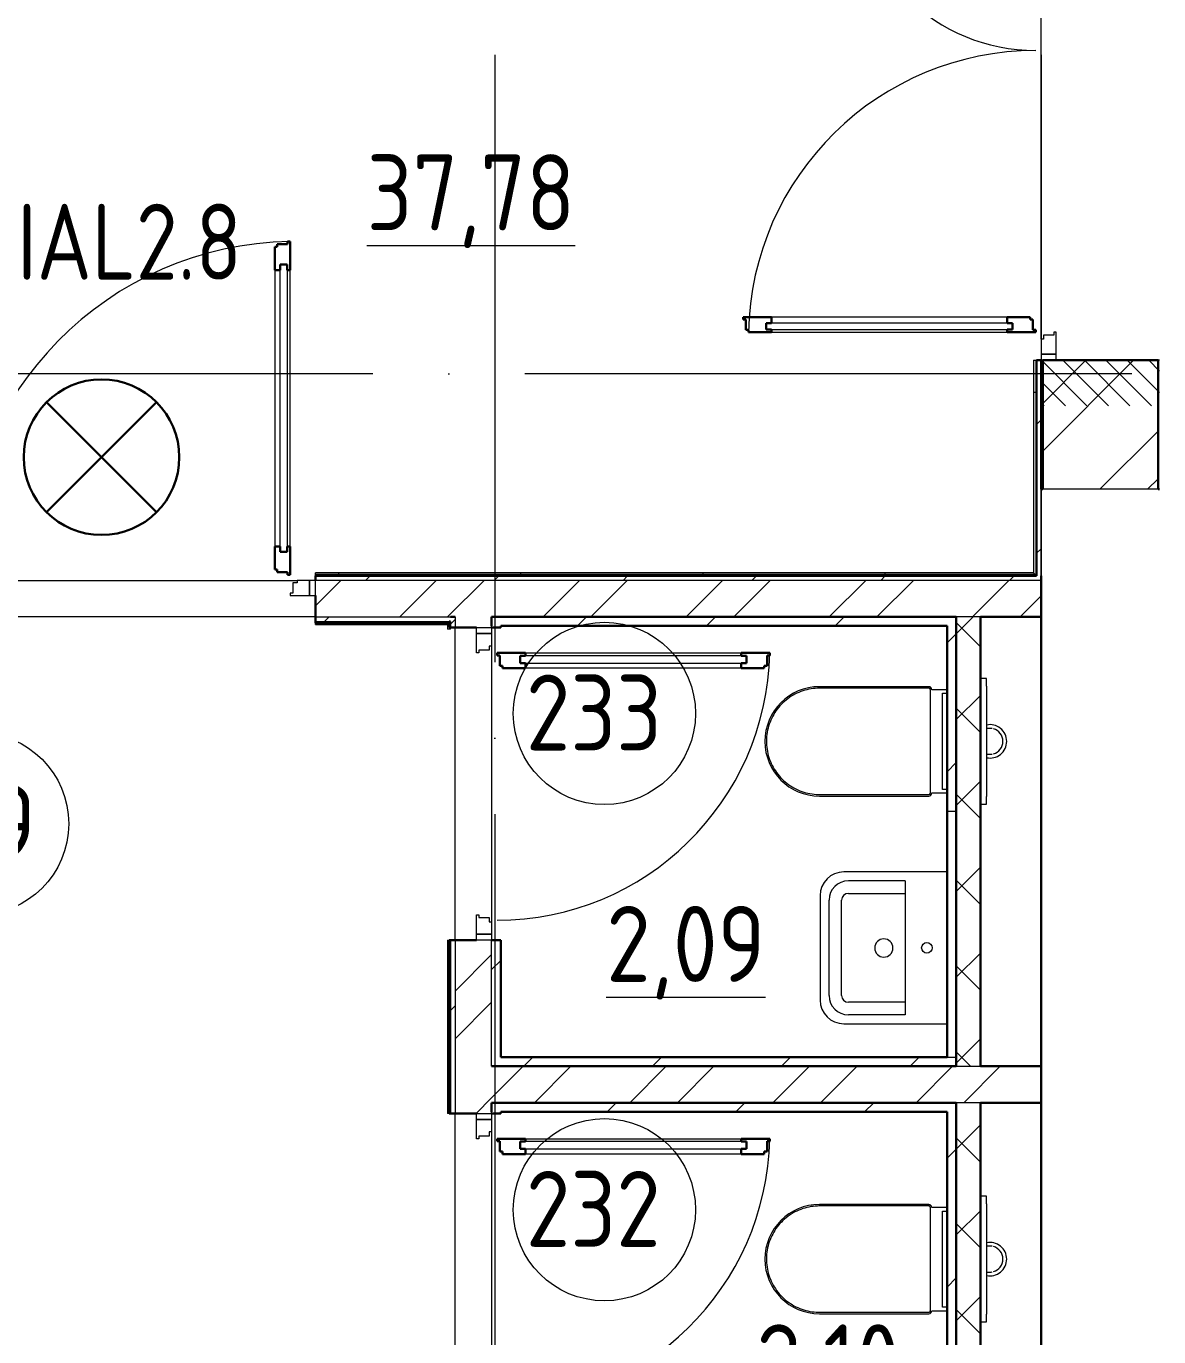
# Model space of a CAD drawing. Header units: millimetres. Extents: x -421858 to 614926, y -468665 to 141641.
# Drawn here: x 134183 to 137914, y 19492 to 23808 of the extents above; entities that cross this region are included whole.
import ezdxf
from ezdxf.enums import TextEntityAlignment as Align

# ---------------------------------------------------------------- set-up
doc = ezdxf.new("R2010")
doc.units = ezdxf.units.MM
doc.set_wipeout_variables(frame=1)
doc.linetypes.add('ADSK_Линия сетки', pattern=[25, 20, -2.5, 0, -2.5])
doc.linetypes.add('ADSK_Штриховая_ш2 п1_5', pattern=[4.5, 3, -1.5])
for name, color, linetype, lineweight in [('RC-Оповещение_световое', 7, 'Continuous', 30), ('Двери', 252, 'Continuous', 9), ('Марки помещений', 252, 'Continuous', 20), ('Обобщенные модели', 252, 'Continuous', 18), ('Ограждение', 252, 'Continuous', 9), ('Оси', 252, 'Continuous', 9), ('Сантехника', 252, 'Continuous', 9), ('Стены внутренние', 7, 'Continuous', 18), ('Стены наружные', 7, 'Continuous', 18), ('Стены штриховка', 252, 'Continuous', 9)]:
    doc.layers.add(name, color=color, linetype=linetype, lineweight=lineweight)
doc.layers.add('RC-Позиционные_обозначения', color=7, linetype='Continuous')
doc.layers.add('Двери открывание', color=7, linetype='Continuous', lineweight=9, true_color=0xc0c0c0)
doc.styles.add('GOST Common_2', font='', dxfattribs={"width": 0.9, "height": 250})
doc.styles.add('RubezhCAD', font='', dxfattribs={"oblique": 10})
doc.styles.get("Standard").update_dxf_attribs({"font": ''})
doc.styles.get('GOST Common_2').set_extended_font_data('GOST type B')
doc.styles.get('RubezhCAD').set_extended_font_data('GOST type A')
doc.styles.get('Standard').set_extended_font_data('GOST type B')
pattern_1 = [(0, (134012, 1602.5), (0, 600), []), (90, (134012, 1602.5), (-600, 4e-14), [])]

# ---------------------------------------------------------------- blocks, each defined once
blk = doc.blocks.new('2 этаж')
at = {"layer": 'Двери', "lineweight": 18, "true_color": 0x636466}
h = blk.add_hatch(dxfattribs=at)
h.set_pattern_fill('FP_2', color=251, angle=90, style=0, pattern_type=2)
h.set_pattern_definition([(135, (137721.006, 23432.747), (-35.3553, -35.3553), [])])
h.paths.add_polyline_path([(137526, 22557.7), (137916, 22557.7), (137916, 22707.7), (137526, 22707.7), (137526, 22648)])
h.paths.add_polyline_path([(137526, 24407.7), (137916, 24407.7), (137916, 24557.7), (137526, 24557.7)])
at = {"layer": 'Ограждение', "true_color": 0x636466}
h = blk.add_hatch(dxfattribs=at)
h.set_pattern_fill('FP_14', color=251, style=0, pattern_type=2)
h.set_pattern_definition(pattern_1)
h.paths.add_polyline_path([(137511, 21997.7), (137511, 22707.7), (137501, 22707.7), (137501, 22007.7)])
h = blk.add_hatch(dxfattribs=at)
h.set_pattern_fill('FP_14', color=251, style=0, pattern_type=2)
h.set_pattern_definition(pattern_1)
h.paths.add_polyline_path([(137138.6, 21997.7), (137511, 21997.7), (137501, 22007.7), (135136, 22007.7), (135136, 21997.7), (136791.3, 21997.7)])
at = {"layer": 'Двери', "color": 251, "lineweight": 30, "true_color": 0x636466}
for p, q in [((135044, 23089.7), (135010, 23089.7)), ((135010, 23089.7), (135010, 23080.7)), ((135052, 23098.7), (135044, 23098.7)), ((135044, 23098.7), (135044, 23089.7)), ((135052, 23004.7), (135052, 23098.7)), ((135010, 23080.7), (135002, 23080.7)), ((135002, 23080.7), (135002, 23004.7)), ((135002, 23004.7), (135019, 23004.7)), ((135019, 23004.7), (135019, 23022.7)), ((135019, 23022.7), (135043, 23022.7)), ((135043, 23022.7), (135043, 23004.7)), ((135043, 23004.7), (135052, 23004.7)), ((136638, 22849.7), (136544, 22849.7)), ((136544, 22849.7), (136544, 22841.7)), ((136544, 22841.7), (136553, 22841.7)), ((136553, 22841.7), (136553, 22807.7)), ((136638, 22849.7), (136638, 22829.7)), ((137490, 22849.7), (137414, 22849.7)), ((137414, 22849.7), (137414, 22829.7)), ((137490, 22841.7), (137490, 22849.7)), ((137499, 22841.7), (137490, 22841.7)), ((137499, 22807.7), (137499, 22841.7)), ((136553, 22807.7), (136562, 22807.7)), ((136562, 22807.7), (136562, 22799.7)), ((136562, 22799.7), (136638, 22799.7)), ((136638, 22829.7), (136620, 22829.7)), ((136620, 22829.7), (136620, 22808.7)), ((136620, 22808.7), (136638, 22808.7)), ((136638, 22808.7), (136638, 22799.7)), ((137414, 22829.7), (137432, 22829.7)), ((137414, 22808.7), (137414, 22799.7)), ((137432, 22808.7), (137414, 22808.7)), ((137414, 22799.7), (137508, 22799.7)), ((137432, 22829.7), (137432, 22808.7)), ((137508, 22807.7), (137499, 22807.7)), ((137508, 22799.7), (137508, 22807.7)), ((135002, 22094.7), (135002, 22018.7)), ((135002, 22094.7), (135019, 22094.7)), ((135019, 22094.7), (135019, 22076.7)), ((135019, 22076.7), (135043, 22076.7)), ((135043, 22094.7), (135052, 22094.7)), ((135043, 22076.7), (135043, 22094.7)), ((135052, 22000.7), (135052, 22094.7)), ((135002, 22018.7), (135010, 22018.7)), ((135010, 22018.7), (135010, 22009.7)), ((135010, 22009.7), (135044, 22009.7)), ((135044, 22009.7), (135044, 22000.7)), ((135044, 22000.7), (135052, 22000.7)), ((135734, 21743.7), (135828, 21743.7)), ((135734, 21735.7), (135734, 21743.7)), ((135743, 21735.7), (135734, 21735.7)), ((135743, 21701.7), (135743, 21735.7)), ((135810, 21734.7), (135828, 21734.7)), ((135810, 21710.7), (135810, 21734.7)), ((135828, 21710.7), (135810, 21710.7)), ((135828, 21734.7), (135828, 21743.7)), ((135828, 21693.7), (135828, 21710.7)), ((136538, 21743.7), (136632, 21743.7)), ((136538, 21734.7), (136538, 21743.7)), ((136556, 21734.7), (136538, 21734.7)), ((136538, 21710.7), (136556, 21710.7)), ((136538, 21693.7), (136538, 21710.7)), ((136556, 21710.7), (136556, 21734.7)), ((136623, 21735.7), (136623, 21701.7)), ((136632, 21735.7), (136623, 21735.7)), ((136632, 21743.7), (136632, 21735.7)), ((135752, 21701.7), (135743, 21701.7)), ((135752, 21693.7), (135752, 21701.7)), ((135828, 21693.7), (135752, 21693.7)), ((136614, 21693.7), (136538, 21693.7)), ((136614, 21701.7), (136614, 21693.7)), ((136623, 21701.7), (136614, 21701.7)), ((135734, 20143.7), (135828, 20143.7)), ((135734, 20135.7), (135734, 20143.7)), ((135743, 20135.7), (135734, 20135.7)), ((135743, 20101.7), (135743, 20135.7)), ((135810, 20134.7), (135828, 20134.7)), ((135810, 20110.7), (135810, 20134.7)), ((135828, 20134.7), (135828, 20143.7)), ((136538, 20143.7), (136632, 20143.7)), ((136538, 20134.7), (136538, 20143.7)), ((136556, 20134.7), (136538, 20134.7)), ((136556, 20110.7), (136556, 20134.7)), ((136623, 20135.7), (136623, 20101.7)), ((136632, 20135.7), (136623, 20135.7)), ((136632, 20143.7), (136632, 20135.7)), ((135752, 20101.7), (135743, 20101.7)), ((135752, 20093.7), (135752, 20101.7)), ((135828, 20093.7), (135752, 20093.7)), ((135828, 20110.7), (135810, 20110.7)), ((135828, 20093.7), (135828, 20110.7)), ((136538, 20110.7), (136556, 20110.7)), ((136538, 20093.7), (136538, 20110.7)), ((136614, 20093.7), (136538, 20093.7)), ((136614, 20101.7), (136614, 20093.7)), ((136623, 20101.7), (136614, 20101.7))]:
    blk.add_line(p, q, dxfattribs=at)
at = {"layer": 'Двери', "color": 251, "true_color": 0x636466}
for p, q in [((135002, 23004.7), (135002, 22094.7)), ((135019, 22076.7), (135019, 23022.7)), ((135019, 23022.7), (135043, 23022.7)), ((135043, 23022.7), (135043, 22076.7)), ((135052, 22094.7), (135052, 23004.7)), ((137414, 22849.7), (136638, 22849.7)), ((137432, 22829.7), (136620, 22829.7)), ((136620, 22829.7), (136620, 22808.7)), ((136620, 22808.7), (137432, 22808.7)), ((136638, 22799.7), (137414, 22799.7)), ((137432, 22808.7), (137432, 22829.7)), ((137568, 22790.7), (137534, 22790.7)), ((137534, 22790.7), (137534, 22776.7)), ((137576, 22799.7), (137568, 22799.7)), ((137568, 22799.7), (137568, 22790.7)), ((137576, 22727.7), (137576, 22799.7)), ((137526, 22776.7), (137526, 22727.7)), ((137534, 22776.7), (137526, 22776.7)), ((137576, 22727.7), (137526, 22727.7)), ((137526, 22727.7), (137526, 22707.7)), ((137526, 22727.7), (137576, 22727.7)), ((137526, 22707.7), (137576, 22707.7)), ((137576, 22707.7), (137576, 22727.7)), ((135043, 22076.7), (135019, 22076.7)), ((135075, 21974.7), (135061, 21974.7)), ((135061, 21974.7), (135061, 21940.7)), ((135075, 21982.7), (135075, 21974.7)), ((135116, 21982.7), (135075, 21982.7)), ((135136, 21982.7), (135116, 21982.7)), ((135116, 21982.7), (135116, 21932.7)), ((135116, 21932.7), (135116, 21982.7)), ((135136, 21932.7), (135136, 21982.7)), ((135061, 21940.7), (135052, 21940.7)), ((135052, 21940.7), (135052, 21932.7)), ((135052, 21932.7), (135116, 21932.7)), ((135116, 21932.7), (135136, 21932.7)), ((135666, 21807.7), (135666, 21827.7)), ((135666, 21827.7), (135716, 21827.7)), ((135716, 21807.7), (135666, 21807.7)), ((135666, 21807.7), (135716, 21807.7)), ((135666, 21743.7), (135666, 21807.7)), ((135716, 21827.7), (135716, 21807.7)), ((135716, 21807.7), (135716, 21766.7)), ((135674, 21752.7), (135674, 21743.7)), ((135708, 21752.7), (135674, 21752.7)), ((135708, 21766.7), (135708, 21752.7)), ((135716, 21766.7), (135708, 21766.7)), ((135674, 21743.7), (135666, 21743.7)), ((135810, 21734.7), (135810, 21710.7)), ((136556, 21734.7), (135810, 21734.7)), ((135810, 21710.7), (136556, 21710.7)), ((135828, 21743.7), (136538, 21743.7)), ((136556, 21710.7), (136556, 21734.7)), ((136538, 21693.7), (135828, 21693.7)), ((135666, 20881.7), (135674, 20881.7)), ((135666, 20817.7), (135666, 20881.7)), ((135674, 20881.7), (135674, 20872.7)), ((135674, 20872.7), (135708, 20872.7)), ((135708, 20872.7), (135708, 20858.7)), ((135708, 20858.7), (135716, 20858.7)), ((135716, 20858.7), (135716, 20817.7)), ((135666, 20817.7), (135716, 20817.7)), ((135666, 20797.7), (135666, 20817.7)), ((135716, 20817.7), (135666, 20817.7)), ((135716, 20817.7), (135716, 20797.7)), ((135716, 20797.7), (135666, 20797.7)), ((135666, 20207.7), (135666, 20227.7)), ((135666, 20227.7), (135716, 20227.7)), ((135716, 20207.7), (135666, 20207.7)), ((135666, 20207.7), (135716, 20207.7)), ((135666, 20143.7), (135666, 20207.7)), ((135716, 20227.7), (135716, 20207.7)), ((135716, 20207.7), (135716, 20166.7)), ((135708, 20166.7), (135708, 20152.7)), ((135716, 20166.7), (135708, 20166.7)), ((135674, 20143.7), (135666, 20143.7)), ((135674, 20152.7), (135674, 20143.7)), ((135708, 20152.7), (135674, 20152.7)), ((135810, 20134.7), (135810, 20110.7)), ((136556, 20134.7), (135810, 20134.7)), ((135828, 20143.7), (136538, 20143.7)), ((136556, 20110.7), (136556, 20134.7)), ((135810, 20110.7), (136556, 20110.7)), ((136538, 20093.7), (135828, 20093.7))]:
    blk.add_line(p, q, dxfattribs=at)
at = {"layer": 'Двери', "color": 251, "linetype": 'ADSK_Штриховая_ш2 п1_5', "true_color": 0x636466}
for p, q in [((137916, 22707.7), (137526, 22707.7)), ((137526, 22707.7), (137526, 22557.7))]:
    blk.add_line(p, q, dxfattribs=at)
at = {"layer": 'Двери открывание', "color": 251, "true_color": 0x636466}
for centre, radius, start, end in [((137508, 24333.7), 606, 181.7021, 270), ((137508, 22781.7), 946, 90, 178.9097), ((135070, 22000.7), 1098, 90.9393, 180), ((135734, 21761.7), 898, 270, 358.8515), ((135734, 20161.7), 898, 270, 358.8515)]:
    blk.add_arc(centre, radius, start, end, dxfattribs=at)
at = {"layer": 'Марки помещений', "color": 251, "true_color": 0x636466}
for centre in [(136087.4, 21544.7), (134022.9, 21181.4), (136087.4, 19910.3)]:
    blk.add_circle(centre, 300, dxfattribs=at)
at = {"layer": 'Обобщенные модели', "color": 251, "true_color": 0x636466}
for p, q in [((137216, 21022.8), (136876, 21022.8)), ((137078, 20993.3), (136890.9, 20993.3)), ((137078, 20993.3), (137078, 20552.2)), ((136798, 20944.8), (136798, 20772.6)), ((136890.9, 20952), (137078, 20952)), ((136827.3, 20615.7), (136827.3, 20929.8)), ((136868.6, 20615.7), (136868.6, 20929.8)), ((136798, 20772.6), (136798, 20600.7)), ((137078, 20593.5), (136890.9, 20593.5)), ((137078, 20552.2), (136890.9, 20552.2)), ((136876, 20522.7), (137216, 20522.7))]:
    blk.add_line(p, q, dxfattribs=at)
blk.add_circle((137149.7, 20772.7), 17.5, dxfattribs=at)
for centre, radius, start, end in [((136876, 20944.8), 78, 90, 180), ((136890.9, 20929.8), 63.6, 90, 180), ((136890.9, 20929.8), 22.3, 90, 180), ((137007.8, 20772.3), 30, 90, 270), ((137007.8, 20772.3), 30, 270, 90), ((136876, 20600.7), 78, 180, 270), ((136890.9, 20615.7), 63.6, 180, 270), ((136890.9, 20615.7), 22.3, 180, 270)]:
    blk.add_arc(centre, radius, start, end, dxfattribs=at)
at = {"layer": 'Ограждение', "color": 251, "true_color": 0x636466}
for p, q in [((137501, 22707.7), (137511, 22707.7)), ((137501, 22707.7), (137501, 22007.7)), ((135136, 21997.7), (135136, 22007.7)), ((137501, 22007.7), (135136, 22007.7)), ((137501, 22007.7), (137511, 21997.7)), ((135136, 21837.7), (135136, 21842.7)), ((135571, 21837.7), (135576, 21842.7)), ((135136, 21837.7), (135571, 21837.7)), ((135571, 21837.7), (135571, 21822.7)), ((135581, 21822.7), (135571, 21822.7)), ((135581, 21822.7), (135581, 21827.7)), ((135571, 20797.7), (135576, 20797.7)), ((135571, 20797.7), (135571, 20227.7)), ((135576, 20227.7), (135571, 20227.7))]:
    blk.add_line(p, q, dxfattribs=at)
at = {"layer": 'Оси', "color": 251, "linetype": 'ADSK_Линия сетки', "ltscale": 100, "true_color": 0x636466}
for p, q in [((135726, 33713.4), (135726, -32263.4)), ((137526, 33713.4), (137526, -32263.4)), ((165326, 22662.7), (93565.9, 22662.7))]:
    blk.add_line(p, q, dxfattribs=at)
at = {"layer": 'Сантехника', "color": 251, "true_color": 0x636466}
for p, q in [((137156, 21632.7), (136796, 21632.7)), ((137156, 21627.7), (136796, 21627.7)), ((137161, 21282.7), (137161, 21622.7)), ((137216, 21622.7), (137166, 21622.7)), ((137201, 21294.5), (137201, 21611)), ((137201, 21611), (137216, 21611)), ((136796, 21277.7), (137156, 21277.7)), ((137166, 21282.7), (137216, 21282.7)), ((137216, 21294.5), (137201, 21294.5)), ((136796, 21272.7), (137156, 21272.7)), ((137156, 19927.7), (136796, 19927.7)), ((137156, 19922.7), (136796, 19922.7)), ((137161, 19577.7), (137161, 19917.7)), ((137216, 19917.7), (137166, 19917.7)), ((137201, 19589.5), (137201, 19906)), ((137201, 19906), (137216, 19906)), ((136796, 19572.7), (137156, 19572.7)), ((136796, 19567.7), (137156, 19567.7)), ((137166, 19577.7), (137216, 19577.7)), ((137216, 19589.5), (137201, 19589.5))]:
    blk.add_line(p, q, dxfattribs=at)
at = {"layer": 'Сантехника', "color": 251, "lineweight": 9, "true_color": 0x636466}
for p, q in [((137346, 21659.5), (137326, 21659.5)), ((137346, 21634.5), (137346, 21659.5)), ((137346, 21634.5), (137346, 21271)), ((137326, 21246), (137346, 21246)), ((137346, 21246), (137346, 21271)), ((137346, 19954.5), (137326, 19954.5)), ((137346, 19929.5), (137346, 19954.5)), ((137346, 19929.5), (137346, 19566)), ((137346, 19541), (137346, 19566)), ((137326, 19541), (137346, 19541))]:
    blk.add_line(p, q, dxfattribs=at)
at = {"layer": 'Сантехника', "color": 251, "true_color": 0x636466, "flags": 128}
for points in [[(136796, 21627.7), (136789, 21627.6), (136782, 21627.2), (136775.1, 21626.5), (136768.1, 21625.5), (136761.2, 21624.3), (136754.4, 21622.7), (136747.6, 21620.9), (136741, 21618.9), (136734.4, 21616.5), (136727.9, 21613.9), (136721.5, 21611.1), (136715.2, 21608), (136709.1, 21604.6), (136703, 21601), (136697.2, 21597.2), (136691.5, 21593.1), (136686, 21588.8), (136680.6, 21584.3), (136675.4, 21579.6), (136670.5, 21574.7), (136665.7, 21569.6), (136661.1, 21564.2), (136656.8, 21558.8), (136652.6, 21553.1), (136648.7, 21547.3), (136645.1, 21541.3), (136641.7, 21535.2), (136638.5, 21529), (136635.6, 21522.6), (136632.9, 21516.2), (136630.5, 21509.6), (136628.4, 21502.9), (136626.5, 21496.2), (136624.9, 21489.4), (136623.6, 21482.5), (136622.5, 21475.6), (136621.7, 21468.6), (136621.2, 21461.6), (136621, 21454.6), (136621.1, 21447.6), (136621.4, 21440.6), (136622, 21433.7), (136623, 21426.7), (136624.1, 21419.8), (136625.6, 21413), (136627.3, 21406.2), (136629.3, 21399.5), (136631.6, 21392.9), (136634.1, 21386.3), (136636.9, 21379.9), (136639.9, 21373.6), (136643.2, 21367.4), (136646.7, 21361.4), (136650.5, 21355.5), (136654.5, 21349.8), (136658.8, 21344.2), (136663.2, 21338.8), (136667.9, 21333.6), (136672.7, 21328.5), (136677.8, 21323.7), (136683.1, 21319.1), (136688.5, 21314.7), (136694.1, 21310.5), (136699.9, 21306.5), (136705.8, 21302.8), (136711.9, 21299.3), (136718.1, 21296.1), (136724.4, 21293.1), (136730.8, 21290.3), (136737.4, 21287.9), (136744, 21285.6), (136750.7, 21283.7), (136757.5, 21282), (136764.4, 21280.6), (136771.3, 21279.5), (136778.3, 21278.6), (136785.2, 21278.1), (136792.2, 21277.8), (136796, 21277.7)], [(137161, 21622.7), (137161, 21622.9), (137161, 21623.1), (137161, 21623.3), (137160.9, 21623.5), (137160.9, 21623.7), (137160.9, 21623.9), (137160.8, 21624.1), (137160.8, 21624.3), (137160.7, 21624.5), (137160.6, 21624.7), (137160.5, 21624.9), (137160.4, 21625.1), (137160.3, 21625.2), (137160.2, 21625.4), (137160.1, 21625.6), (137160, 21625.7), (137159.9, 21625.9), (137159.8, 21626), (137159.6, 21626.2), (137159.5, 21626.3), (137159.3, 21626.5), (137159.2, 21626.6), (137159, 21626.7), (137158.9, 21626.8), (137158.7, 21627), (137158.5, 21627.1), (137158.4, 21627.2), (137158.2, 21627.2), (137158, 21627.3), (137157.8, 21627.4), (137157.6, 21627.5), (137157.4, 21627.5), (137157.2, 21627.6), (137157.1, 21627.6), (137156.9, 21627.7), (137156.7, 21627.7), (137156.5, 21627.7), (137156.3, 21627.7), (137156.1, 21627.7), (137156, 21627.7)], [(137156, 21277.7), (137156.2, 21277.8), (137156.4, 21277.8), (137156.6, 21277.8), (137156.8, 21277.8), (137157, 21277.8), (137157.2, 21277.9), (137157.4, 21277.9), (137157.6, 21278), (137157.8, 21278.1), (137158, 21278.1), (137158.1, 21278.2), (137158.3, 21278.3), (137158.5, 21278.4), (137158.7, 21278.5), (137158.8, 21278.6), (137159, 21278.7), (137159.2, 21278.9), (137159.3, 21279), (137159.5, 21279.1), (137159.6, 21279.3), (137159.7, 21279.4), (137159.9, 21279.6), (137160, 21279.7), (137160.1, 21279.9), (137160.2, 21280), (137160.3, 21280.2), (137160.4, 21280.4), (137160.5, 21280.6), (137160.6, 21280.8), (137160.7, 21280.9), (137160.7, 21281.1), (137160.8, 21281.3), (137160.8, 21281.5), (137160.9, 21281.7), (137160.9, 21281.9), (137161, 21282.1), (137161, 21282.3), (137161, 21282.5), (137161, 21282.7), (137161, 21282.7)], [(136796, 19922.7), (136789, 19922.6), (136782, 19922.2), (136775.1, 19921.5), (136768.1, 19920.5), (136761.2, 19919.3), (136754.4, 19917.7), (136747.6, 19915.9), (136741, 19913.9), (136734.4, 19911.5), (136727.9, 19908.9), (136721.5, 19906.1), (136715.2, 19903), (136709.1, 19899.6), (136703, 19896), (136697.2, 19892.2), (136691.5, 19888.1), (136686, 19883.8), (136680.6, 19879.3), (136675.4, 19874.6), (136670.5, 19869.7), (136665.7, 19864.6), (136661.1, 19859.2), (136656.8, 19853.8), (136652.6, 19848.1), (136648.7, 19842.3), (136645.1, 19836.3), (136641.7, 19830.2), (136638.5, 19824), (136635.6, 19817.6), (136632.9, 19811.2), (136630.5, 19804.6), (136628.4, 19797.9), (136626.5, 19791.2), (136624.9, 19784.4), (136623.6, 19777.5), (136622.5, 19770.6), (136621.7, 19763.6), (136621.2, 19756.6), (136621, 19749.6), (136621.1, 19742.6), (136621.4, 19735.6), (136622, 19728.7), (136623, 19721.7), (136624.1, 19714.8), (136625.6, 19708), (136627.3, 19701.2), (136629.3, 19694.5), (136631.6, 19687.9), (136634.1, 19681.3), (136636.9, 19674.9), (136639.9, 19668.6), (136643.2, 19662.4), (136646.7, 19656.4), (136650.5, 19650.5), (136654.5, 19644.8), (136658.8, 19639.2), (136663.2, 19633.8), (136667.9, 19628.6), (136672.7, 19623.5), (136677.8, 19618.7), (136683.1, 19614.1), (136688.5, 19609.7), (136694.1, 19605.5), (136699.9, 19601.5), (136705.8, 19597.8), (136711.9, 19594.3), (136718.1, 19591.1), (136724.4, 19588.1), (136730.8, 19585.3), (136737.4, 19582.9), (136744, 19580.6), (136750.7, 19578.7), (136757.5, 19577), (136764.4, 19575.6), (136771.3, 19574.5), (136778.3, 19573.6), (136785.2, 19573.1), (136792.2, 19572.8), (136796, 19572.7)], [(137161, 19917.7), (137161, 19917.9), (137161, 19918.1), (137161, 19918.3), (137160.9, 19918.5), (137160.9, 19918.7), (137160.9, 19918.9), (137160.8, 19919.1), (137160.8, 19919.3), (137160.7, 19919.5), (137160.6, 19919.7), (137160.5, 19919.9), (137160.4, 19920.1), (137160.3, 19920.2), (137160.2, 19920.4), (137160.1, 19920.6), (137160, 19920.7), (137159.9, 19920.9), (137159.8, 19921), (137159.6, 19921.2), (137159.5, 19921.3), (137159.3, 19921.5), (137159.2, 19921.6), (137159, 19921.7), (137158.9, 19921.8), (137158.7, 19922), (137158.5, 19922.1), (137158.4, 19922.2), (137158.2, 19922.2), (137158, 19922.3), (137157.8, 19922.4), (137157.6, 19922.5), (137157.4, 19922.5), (137157.2, 19922.6), (137157.1, 19922.6), (137156.9, 19922.7), (137156.7, 19922.7), (137156.5, 19922.7), (137156.3, 19922.7), (137156.1, 19922.7), (137156, 19922.7)], [(137156, 19572.7), (137156.2, 19572.8), (137156.4, 19572.8), (137156.6, 19572.8), (137156.8, 19572.8), (137157, 19572.8), (137157.2, 19572.9), (137157.4, 19572.9), (137157.6, 19573), (137157.8, 19573.1), (137158, 19573.1), (137158.1, 19573.2), (137158.3, 19573.3), (137158.5, 19573.4), (137158.7, 19573.5), (137158.8, 19573.6), (137159, 19573.7), (137159.2, 19573.9), (137159.3, 19574), (137159.5, 19574.1), (137159.6, 19574.3), (137159.7, 19574.4), (137159.9, 19574.6), (137160, 19574.7), (137160.1, 19574.9), (137160.2, 19575), (137160.3, 19575.2), (137160.4, 19575.4), (137160.5, 19575.6), (137160.6, 19575.8), (137160.7, 19575.9), (137160.7, 19576.1), (137160.8, 19576.3), (137160.8, 19576.5), (137160.9, 19576.7), (137160.9, 19576.9), (137161, 19577.1), (137161, 19577.3), (137161, 19577.5), (137161, 19577.7), (137161, 19577.7)]]:
    blk.add_lwpolyline(points, dxfattribs=at)
at = {"layer": 'Сантехника', "color": 251, "lineweight": 9, "true_color": 0x636466, "flags": 128}
for points in [[(137357.5, 21495.4), (137357.4, 21495.4), (137357.3, 21495.4), (137357.1, 21495.4), (137356.9, 21495.4), (137356.6, 21495.4), (137356.2, 21495.4), (137355.7, 21495.4), (137355.2, 21495.4), (137354.6, 21495.4), (137353.9, 21495.4), (137353.2, 21495.4), (137352.4, 21495.4), (137351.5, 21495.4), (137350.6, 21495.4), (137349.6, 21495.4), (137348.5, 21495.4), (137347.4, 21495.4), (137346.3, 21495.4)], [(137347.1, 21410), (137348.3, 21410), (137349.3, 21410), (137350.3, 21410), (137351.3, 21410), (137352.1, 21410), (137353, 21410), (137353.7, 21410), (137354.4, 21410), (137355, 21410), (137355.6, 21410), (137356, 21410), (137356.5, 21410), (137356.8, 21410), (137357.1, 21410), (137357.3, 21410), (137357.4, 21410), (137357.5, 21410), (137357.5, 21410)], [(137357.5, 19790.4), (137357.4, 19790.4), (137357.3, 19790.4), (137357.1, 19790.4), (137356.9, 19790.4), (137356.6, 19790.4), (137356.2, 19790.4), (137355.7, 19790.4), (137355.2, 19790.4), (137354.6, 19790.4), (137353.9, 19790.4), (137353.2, 19790.4), (137352.4, 19790.4), (137351.5, 19790.4), (137350.6, 19790.4), (137349.6, 19790.4), (137348.5, 19790.4), (137347.4, 19790.4), (137346.3, 19790.4)], [(137347.1, 19705), (137348.3, 19705), (137349.3, 19705), (137350.3, 19705), (137351.3, 19705), (137352.1, 19705), (137353, 19705), (137353.7, 19705), (137354.4, 19705), (137355, 19705), (137355.6, 19705), (137356, 19705), (137356.5, 19705), (137356.8, 19705), (137357.1, 19705), (137357.3, 19705), (137357.4, 19705), (137357.5, 19705), (137357.5, 19705)]]:
    blk.add_lwpolyline(points, dxfattribs=at)
at = {"layer": 'Сантехника', "color": 251, "true_color": 0x636466}
for centre, radius, start, end in [((136796, 21452.7), 180, 90, 270), ((136796, 21452.7), 175, 90, 90.9078), ((136796, 21452.7), 175, 90, 90.9078), ((137156, 21622.7), 10, 0, 90), ((137156, 21622.7), 5, 60, 90), ((137156, 21622.7), 5, 60, 90), ((137156, 21622.7), 5, 60, 75), ((137156, 21622.7), 5, 0, 30), ((137156, 21622.7), 5, 0, 30), ((137156, 21622.7), 5, 0, 30), ((136796, 21452.7), 175, 269.0922, 270), ((136796, 21452.7), 175, 269.0922, 270), ((137156, 21282.7), 10, 270, 0), ((137156, 21282.7), 5, 270, 300), ((137156, 21282.7), 5, 270, 300), ((137156, 21282.7), 5, 285, 300), ((137156, 21282.7), 5, 330, 0), ((137156, 21282.7), 5, 330, 0), ((137156, 21282.7), 5, 330, 0), ((136796, 19747.7), 180, 90, 270), ((136796, 19747.7), 175, 90, 90.9078), ((136796, 19747.7), 175, 90, 90.9078), ((137156, 19917.7), 10, 0, 90), ((137156, 19917.7), 5, 60, 90), ((137156, 19917.7), 5, 60, 90), ((137156, 19917.7), 5, 60, 75), ((137156, 19917.7), 5, 0, 30), ((137156, 19917.7), 5, 0, 30), ((137156, 19917.7), 5, 0, 30), ((136796, 19747.7), 175, 269.0922, 270), ((136796, 19747.7), 175, 269.0922, 270), ((137156, 19577.7), 10, 270, 0), ((137156, 19577.7), 5, 270, 300), ((137156, 19577.7), 5, 270, 300), ((137156, 19577.7), 5, 285, 300), ((137156, 19577.7), 5, 330, 0), ((137156, 19577.7), 5, 330, 0), ((137156, 19577.7), 5, 330, 0)]:
    blk.add_arc(centre, radius, start, end, dxfattribs=at)
at = {"layer": 'Сантехника', "color": 251, "lineweight": 9, "true_color": 0x636466}
for centre, radius, start, end in [((137357.5, 21452.7), 55, 0, 102.0258), ((137357.5, 21452.7), 42.7, 80.5014, 92.4333), ((137357.5, 21452.7), 42.7, 87.4662, 90), ((137357.5, 21452.7), 42.7, 0, 75), ((137357.5, 21452.7), 55, 257.9742, 0), ((137357.5, 21452.7), 42.7, 285, 0), ((137357.5, 21452.7), 42.7, 265.8024, 267.7583), ((137357.5, 21452.7), 42.7, 270, 279.1301), ((137357.5, 21452.7), 42.7, 270, 272.0828), ((137357.5, 19747.7), 55, 0, 102.0258), ((137357.5, 19747.7), 42.7, 80.5014, 92.7572), ((137357.5, 19747.7), 42.7, 87.4662, 90), ((137357.5, 19747.7), 42.7, 0, 75), ((137357.5, 19747.7), 55, 257.9742, 0), ((137357.5, 19747.7), 42.7, 285, 0), ((137357.5, 19747.7), 42.7, 265.8024, 267.7583), ((137357.5, 19747.7), 42.7, 270, 279.1301), ((137357.5, 19747.7), 42.7, 270, 272.0828)]:
    blk.add_arc(centre, radius, start, end, dxfattribs=at)
at = {"layer": 'Стены внутренние', "color": 251, "true_color": 0x636466}
for p, q in [((137526, 22776.7), (137526, 24338.7)), ((137526, 21997.7), (137526, 22282.7)), ((137911, 22282.7), (137531, 22282.7))]:
    blk.add_line(p, q, dxfattribs=at)
at = {"layer": 'Стены внутренние', "color": 251, "lineweight": 30, "true_color": 0x636466}
for p, q in [((137531, 22282.7), (137526, 22282.7)), ((137916, 22282.7), (137911, 22282.7)), ((137526, 20382.7), (137526, 21862.7)), ((137526, 18772.7), (137526, 20262.7))]:
    blk.add_line(p, q, dxfattribs=at)
at = {"layer": 'Стены наружные', "color": 251, "lineweight": 30, "true_color": 0x636466}
for p, q in [((137511, 21997.7), (137511, 22707.7)), ((137511, 22707.7), (137526, 22707.7)), ((137526, 22282.7), (137526, 22707.7)), ((137531, 22707.7), (137531, 22282.7)), ((137911, 22707.7), (137531, 22707.7)), ((137911, 22707.7), (137911, 22282.7)), ((137511, 21997.7), (135136, 21997.7)), ((135136, 21997.7), (135136, 21982.7)), ((137526, 21997.7), (137526, 21862.7)), ((135136, 21932.7), (135136, 21842.7)), ((135136, 21842.7), (135576, 21842.7)), ((135576, 21847.7), (135581, 21847.7)), ((135576, 21842.7), (135576, 21827.7)), ((135596, 21862.7), (135581, 21862.7)), ((137246, 21862.7), (135716, 21862.7)), ((135716, 21862.7), (135716, 21832.7)), ((137246, 21862.7), (137246, 20382.7)), ((137526, 21862.7), (137326, 21862.7)), ((137326, 21862.7), (137326, 20382.7)), ((135576, 21827.7), (135666, 21827.7)), ((135746, 21827.7), (135716, 21827.7)), ((137216, 21832.7), (135746, 21832.7)), ((135746, 21827.7), (135746, 21832.7)), ((137216, 20412.7), (137216, 21832.7)), ((135576, 20797.7), (135666, 20797.7)), ((135576, 20797.7), (135576, 20227.7)), ((135746, 20797.7), (135716, 20797.7)), ((135746, 20412.7), (135746, 20797.7)), ((137246, 20382.7), (135716, 20382.7)), ((135746, 20412.7), (137216, 20412.7)), ((137526, 20382.7), (137326, 20382.7)), ((137526, 20262.7), (137526, 20382.7)), ((135716, 20232.7), (135716, 20262.7)), ((137246, 20262.7), (135716, 20262.7)), ((137246, 18772.7), (137246, 20262.7)), ((137526, 20262.7), (137326, 20262.7)), ((137326, 20262.7), (137326, 18772.7)), ((135576, 20227.7), (135666, 20227.7)), ((135746, 20227.7), (135716, 20227.7)), ((137216, 20232.7), (135746, 20232.7)), ((135746, 20227.7), (135746, 20232.7)), ((137216, 18802.7), (137216, 20232.7))]:
    blk.add_line(p, q, dxfattribs=at)
at = {"layer": 'Стены наружные', "color": 251, "linetype": 'Continuous', "lineweight": 9, "true_color": 0x636466}
for p, q in [((137531, 22565.6), (137673.1, 22707.7)), ((137531, 22408.5), (137830.3, 22707.7)), ((137511, 22496.3), (137526, 22511.3)), ((137719.6, 22282.7), (137911, 22474.2)), ((137876.7, 22282.7), (137911, 22317)), ((137511, 22072.1), (137526, 22087.1)), ((135136, 21899.3), (135219.4, 21982.7)), ((135300.4, 21982.7), (135315.4, 21997.7)), ((135413.7, 21862.7), (135533.7, 21982.7)), ((135570.9, 21862.7), (135690.9, 21982.7)), ((135724.6, 21982.7), (135739.6, 21997.7)), ((135885.2, 21862.7), (136005.2, 21982.7)), ((136042.3, 21862.7), (136162.3, 21982.7)), ((136148.9, 21982.7), (136163.9, 21997.7)), ((136356.6, 21862.7), (136476.6, 21982.7)), ((136513.8, 21862.7), (136633.8, 21982.7)), ((136573.2, 21982.7), (136588.2, 21997.7)), ((136828.1, 21862.7), (136948.1, 21982.7)), ((136985.3, 21862.7), (137105.3, 21982.7)), ((136997.4, 21982.7), (137012.4, 21997.7)), ((137299.6, 21862.7), (137419.6, 21982.7)), ((137421.7, 21982.7), (137436.7, 21997.7)), ((137456.7, 21862.7), (137526, 21932)), ((135160.4, 21842.7), (135165.4, 21847.7)), ((135165.4, 21847.7), (135180.4, 21862.7)), ((135231.1, 21842.7), (135236.1, 21847.7)), ((135301.8, 21842.7), (135306.8, 21847.7)), ((135372.5, 21842.7), (135377.5, 21847.7)), ((135443.2, 21842.7), (135448.2, 21847.7)), ((135513.9, 21842.7), (135518.9, 21847.7)), ((135576, 21834.1), (135581, 21839.1)), ((135581, 21839.1), (135596, 21854.1)), ((135998.9, 21832.7), (136028.9, 21862.7)), ((136423.2, 21832.7), (136453.2, 21862.7)), ((136847.4, 21832.7), (136877.4, 21862.7)), ((137246, 21807.1), (137301.7, 21862.7)), ((137326, 21764.4), (137246, 21844.4)), ((137216, 21777.1), (137246, 21807.1)), ((137246, 21524.2), (137326, 21604.2)), ((137326, 21481.6), (137246, 21561.6)), ((137216, 21352.8), (137246, 21382.8)), ((137246, 21241.4), (137326, 21321.4)), ((137326, 21198.7), (137246, 21278.7)), ((137246, 20958.5), (137326, 21038.5)), ((137326, 20915.9), (137246, 20995.9)), ((135576, 20773.5), (135581, 20778.5)), ((135596, 20630.6), (135716, 20750.6)), ((135716, 20701.3), (135746, 20731.3)), ((137246, 20675.7), (137326, 20755.7)), ((135576, 20702.7), (135581, 20707.7)), ((137326, 20633), (137246, 20713)), ((135576, 20632), (135581, 20637)), ((135596, 20473.5), (135716, 20593.5)), ((135576, 20561.3), (135581, 20566.3)), ((135581, 20566.3), (135596, 20581.3)), ((135576, 20490.6), (135581, 20495.6)), ((137246, 20392.8), (137326, 20472.8)), ((135576, 20419.9), (135581, 20424.9)), ((137293.4, 20382.7), (137246, 20430.2)), ((135716, 20279.2), (135819.6, 20382.7)), ((135821.7, 20382.7), (135851.7, 20412.7)), ((135856.7, 20262.7), (135976.7, 20382.7)), ((136171, 20262.7), (136291, 20382.7)), ((136246, 20382.7), (136276, 20412.7)), ((136328.2, 20262.7), (136448.2, 20382.7)), ((136642.5, 20262.7), (136762.5, 20382.7)), ((136670.2, 20382.7), (136700.2, 20412.7)), ((136799.6, 20262.7), (136919.6, 20382.7)), ((137094.5, 20382.7), (137124.5, 20412.7)), ((137114, 20262.7), (137234, 20382.7)), ((137271.1, 20262.7), (137391.1, 20382.7)), ((135576, 20349.2), (135581, 20354.2)), ((135576, 20278.5), (135581, 20283.5)), ((135664.6, 20227.7), (135716, 20279.2)), ((136096, 20232.7), (136126, 20262.7)), ((136520.2, 20232.7), (136550.2, 20262.7)), ((136944.5, 20232.7), (136974.5, 20262.7)), ((137246, 20110), (137326, 20190)), ((137326, 20067.3), (137246, 20147.3)), ((137216, 20080), (137246, 20110)), ((137246, 19827.2), (137326, 19907.2)), ((137326, 19784.5), (137246, 19864.5)), ((137216, 19655.7), (137246, 19685.7)), ((137246, 19544.3), (137326, 19624.3)), ((137326, 19501.7), (137246, 19581.7))]:
    blk.add_line(p, q, dxfattribs=at)
at = {"layer": 'Стены наружные', "color": 251, "true_color": 0x636466}
for p, q in [((133967, 21982.7), (135075, 21982.7)), ((135136, 21862.7), (133906, 21862.7)), ((135596, 20797.7), (135596, 21827.7)), ((135716, 21766.7), (135716, 20858.7)), ((135596, 19197.7), (135596, 20227.7)), ((135716, 20166.7), (135716, 19258.7))]:
    blk.add_line(p, q, dxfattribs=at)
at = {"layer": 'Стены штриховка', "color": 251, "true_color": 0x636466}
for p, q in [((137526, 21982.7), (135136, 21982.7)), ((135136, 21862.7), (135581, 21862.7)), ((135136, 21847.7), (135576, 21847.7)), ((135581, 21847.7), (135581, 21827.7)), ((135596, 21862.7), (135596, 21827.7)), ((137326, 21862.7), (137246, 21862.7)), ((135716, 21827.7), (135716, 21832.7)), ((137216, 21222.7), (137246, 21222.7)), ((135581, 20797.7), (135581, 20227.7)), ((135596, 20797.7), (135596, 20227.7)), ((135716, 20382.7), (135716, 20797.7)), ((137216, 20412.7), (137246, 20412.7)), ((137246, 20382.7), (137326, 20382.7)), ((137326, 20262.7), (137246, 20262.7)), ((135716, 20227.7), (135716, 20232.7))]:
    blk.add_line(p, q, dxfattribs=at)
at = {"layer": 'Марки помещений', "color": 251, "true_color": 0x636466, "style": 'GOST Common_2', "width": 0.9}
for s, p in [('%%U37,78', (135304.4, 23135.6)), ('233', (135828.6, 21422.5)), ('229', (133764.2, 21059.1)), ('%%U2,09', (136093.4, 20660.7)), ('232', (135828.6, 19788)), ('%%U2,10', (136587.9, 19282.8))]:
    blk.add_text(s, height=250, dxfattribs=at).set_placement(p)
blk = doc.blocks.new('RC-UGO-OS-10')
at = {"layer": 'RC-Оповещение_световое', "color": 5}
for p, q in [((-1.812, 1.812), (1.811, -1.812)), ((-1.812, -1.812), (1.811, 1.811))]:
    blk.add_line(p, q, dxfattribs=at)
blk.add_circle((0, 0), 2.562, dxfattribs=at)
at = {"layer": 'RC-Оповещение_световое'}
blk.add_attdef('PSTN', text='', height=2.5, dxfattribs=at).set_placement((0.862, 2.394), align=Align.BOTTOM_LEFT)

msp = doc.modelspace()

# ---------------------------------------------------------------- block references
msp.add_blockref('2 этаж', (0, 0))

# ---------------------------------------------------------------- next in the draw order: block references
at = {"layer": 'RC-Оповещение_световое', "color": 1, "lineweight": 50}
ref = msp.add_blockref('RC-UGO-OS-10', (134431, 22388.5), dxfattribs=dict(at, xscale=100, yscale=100, zscale=100))
ref.add_attrib('PSTN', 'BIAL2.8', dxfattribs={"layer": 'RC-Позиционные_обозначения', "height": 250, "style": 'RubezhCAD'}).set_placement((134437.1, 22898), align=Align.BOTTOM_CENTER)

doc.saveas('drawing.dxf')
